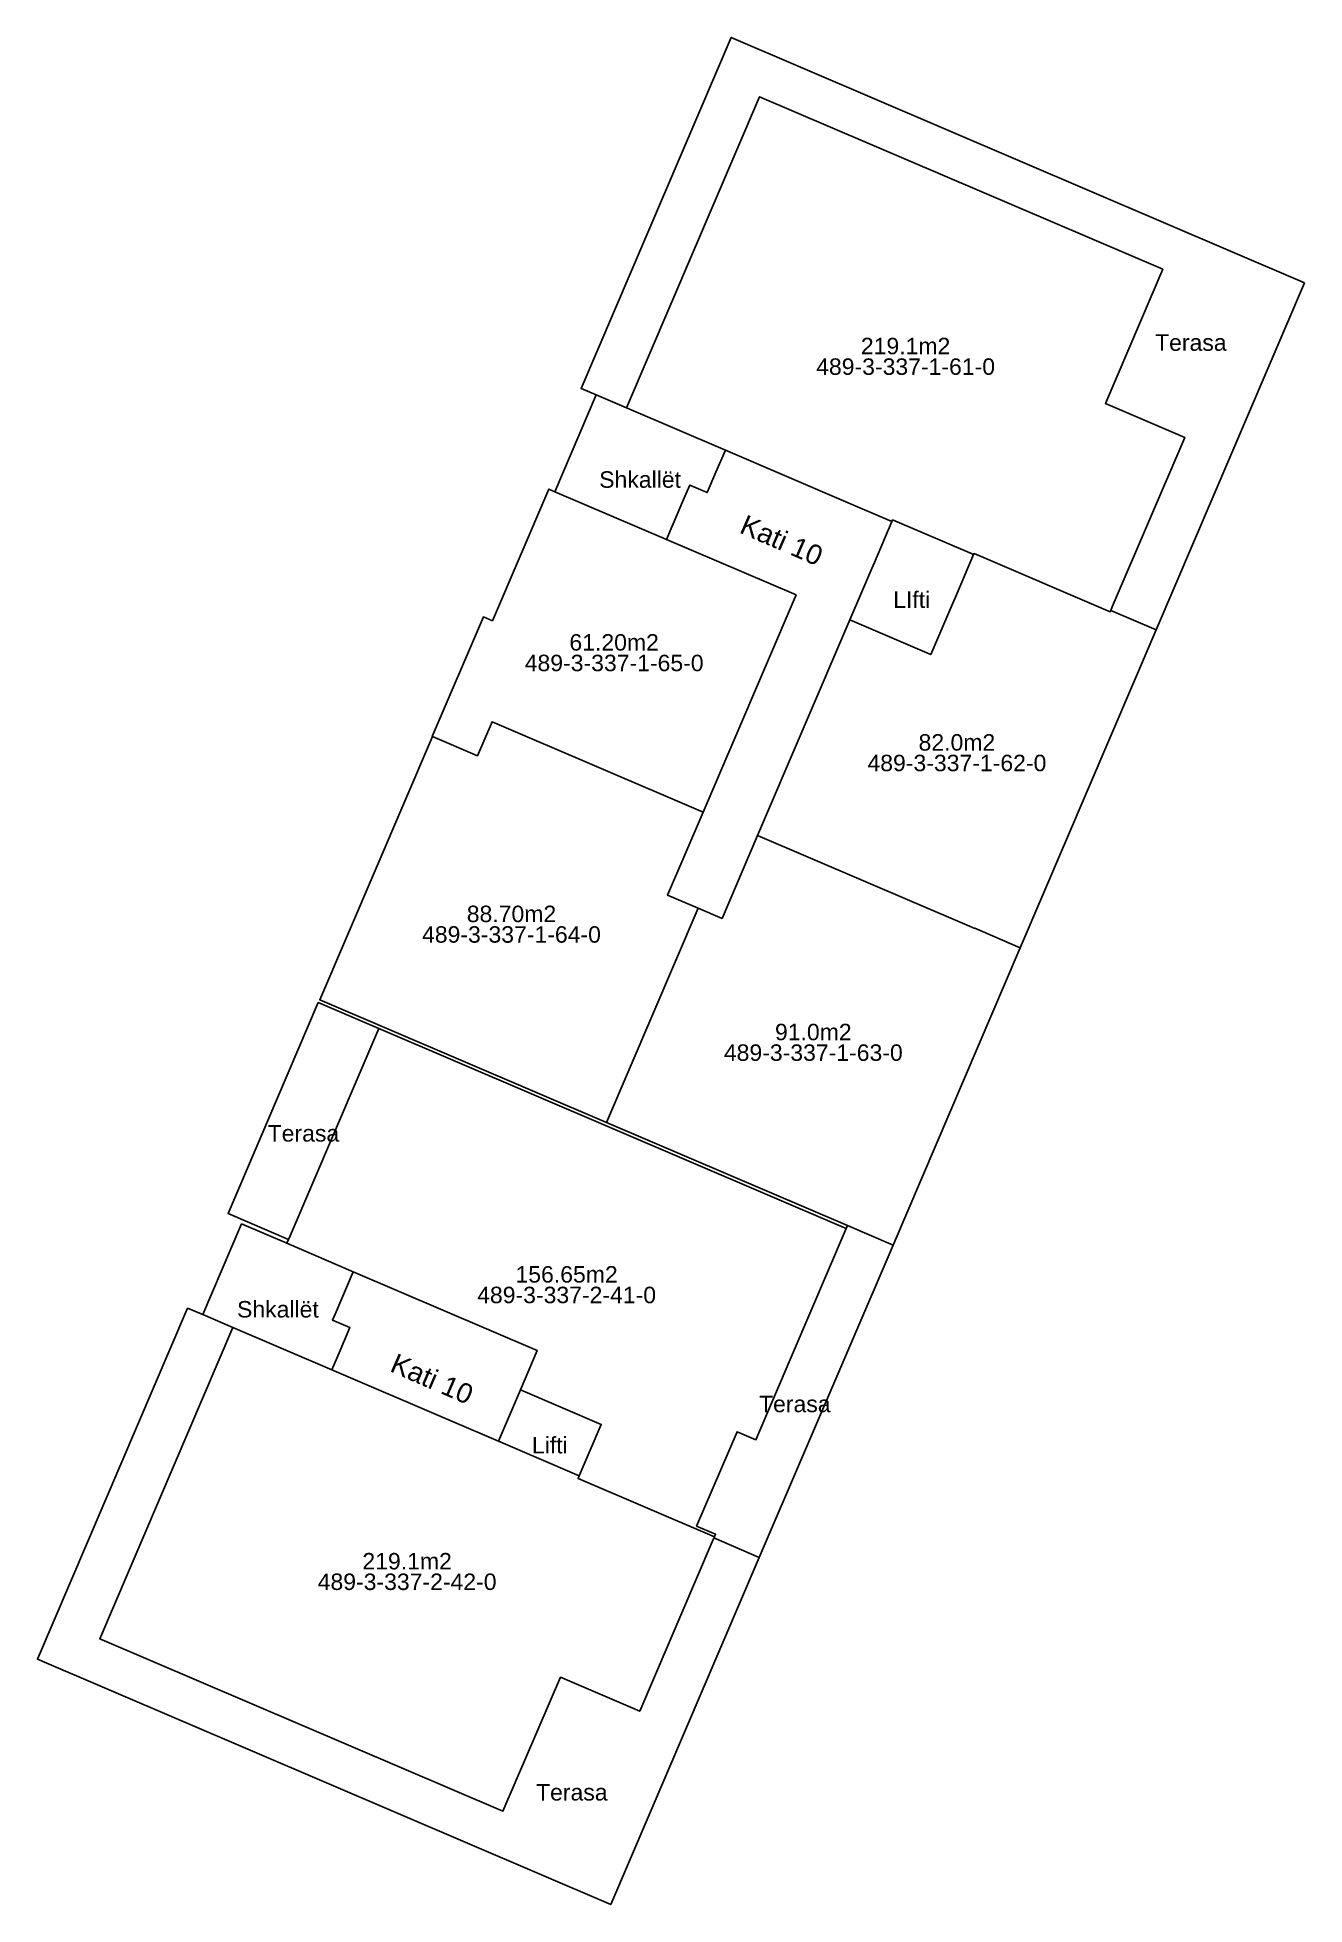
# Model space of a CAD drawing. Header units: metres. Extents: x 7511854.9 to 7511893.4, y 4693098.3 to 4693155.1.
import ezdxf
from ezdxf.enums import TextEntityAlignment as Align

# ---------------------------------------------------------------- set-up
doc = ezdxf.new("R2010")
doc.units = ezdxf.units.M
doc.layers.add('Etazha', color=7, linetype='Continuous', lineweight=0)
for name, color, linetype in [('Kati_10_Unioni_337_Feriza', 7, 'Continuous'), ('nr njesise', 7, 'Continuous'), ('siperfaaqet e njesive', 7, 'Continuous')]:
    doc.layers.add(name, color=color, linetype=linetype)
doc.styles.get("Standard").update_dxf_attribs({"font": 'arial.ttf'})

msp = doc.modelspace()

# ---------------------------------------------------------------- linework, layer by layer
at = {"layer": 'Kati_10_Unioni_337_Feriza'}
for points in [[(7511893.3739, 4693147.6176), (7511888.8615, 4693137.0738), (7511887.4801, 4693137.6583), (7511887.5293, 4693137.7732), (7511889.7327, 4693142.9219), (7511887.3194, 4693143.9547), (7511889.0622, 4693148.0271), (7511876.8119, 4693153.2697), (7511872.7635, 4693143.8203), (7511871.8479, 4693144.2122), (7511871.3882, 4693144.409), (7511875.9522, 4693155.0734), (7511893.3739, 4693147.6176)], [(7511889.7327, 4693142.9219), (7511887.5293, 4693137.7732), (7511887.4801, 4693137.6583), (7511887.4643, 4693137.6215), (7511883.3273, 4693139.392), (7511883.3135, 4693139.3598), (7511883.2675, 4693139.3795), (7511880.8542, 4693140.4123), (7511880.8345, 4693140.3663), (7511879.3636, 4693140.9958), (7511875.7735, 4693142.5322), (7511872.7673, 4693143.8187), (7511872.7635, 4693143.8203), (7511876.8119, 4693153.2697), (7511889.0622, 4693148.0271), (7511887.3194, 4693143.9547), (7511889.7327, 4693142.9219)], [(7511872.7635, 4693143.8203), (7511872.7673, 4693143.8187), (7511875.7735, 4693142.5322), (7511875.4863, 4693141.8611), (7511875.2227, 4693141.2451), (7511874.6895, 4693141.4733), (7511874.5321, 4693141.1056), (7511873.9813, 4693139.8185), (7511870.5889, 4693141.2703), (7511871.8479, 4693144.2122), (7511872.7635, 4693143.8203)], [(7511879.3636, 4693140.9958), (7511880.8345, 4693140.3663), (7511880.3016, 4693139.121), (7511880.2229, 4693138.9371), (7511879.5541, 4693137.3742), (7511876.753, 4693130.829), (7511875.6729, 4693128.3052), (7511874.942, 4693128.618), (7511874.0181, 4693129.0134), (7511875.0981, 4693131.5371), (7511877.9207, 4693138.1326), (7511873.9813, 4693139.8185), (7511874.5321, 4693141.1056), (7511874.6895, 4693141.4733), (7511875.2227, 4693141.2451), (7511875.4863, 4693141.8611), (7511875.7735, 4693142.5322), (7511879.3636, 4693140.9958)], [(7511870.5889, 4693141.2703), (7511873.9813, 4693139.8185), (7511877.9207, 4693138.1326), (7511875.0981, 4693131.5371), (7511868.6855, 4693134.2811), (7511868.243, 4693133.247), (7511866.87, 4693133.8346), (7511866.864, 4693133.8372), (7511868.4181, 4693137.4686), (7511868.6939, 4693137.3506), (7511870.405, 4693141.349), (7511870.5889, 4693141.2703)], [(7511882.6822, 4693137.8846), (7511882.0133, 4693136.3218), (7511881.9673, 4693136.3414), (7511879.5541, 4693137.3742), (7511880.2229, 4693138.9371), (7511880.3016, 4693139.121), (7511880.8345, 4693140.3663), (7511880.8542, 4693140.4123), (7511883.2675, 4693139.3795), (7511883.3135, 4693139.3598), (7511882.7609, 4693138.0685), (7511882.6822, 4693137.8846)], [(7511887.4643, 4693137.6215), (7511887.4801, 4693137.6583), (7511888.8615, 4693137.0738), (7511884.7316, 4693127.4172), (7511883.3514, 4693128.0076), (7511883.3492, 4693128.0059), (7511883.1194, 4693128.1042), (7511876.753, 4693130.829), (7511879.5541, 4693137.3742), (7511881.9673, 4693136.3414), (7511882.0133, 4693136.3218), (7511882.6822, 4693137.8846), (7511882.7609, 4693138.0685), (7511883.3135, 4693139.3598), (7511883.3273, 4693139.392), (7511887.4643, 4693137.6215)], [(7511875.0981, 4693131.5371), (7511874.0181, 4693129.0134), (7511874.942, 4693128.618), (7511872.1564, 4693122.109), (7511863.4471, 4693125.8362), (7511866.87, 4693133.8346), (7511868.243, 4693133.247), (7511868.6855, 4693134.2811), (7511875.0981, 4693131.5371)], [(7511883.1194, 4693128.1042), (7511883.3492, 4693128.0059), (7511883.3514, 4693128.0076), (7511884.7316, 4693127.4172), (7511880.8658, 4693118.3818), (7511879.4836, 4693118.9733), (7511872.1564, 4693122.109), (7511874.942, 4693128.618), (7511875.6729, 4693128.3052), (7511876.753, 4693130.829), (7511883.1194, 4693128.1042)], [(7511865.2425, 4693124.965), (7511862.5474, 4693118.6674), (7511862.4982, 4693118.5525), (7511860.6595, 4693119.3394), (7511863.4038, 4693125.7519), (7511865.2425, 4693124.965)], [(7511879.4464, 4693118.8863), (7511876.7002, 4693112.4692), (7511876.1256, 4693112.7151), (7511874.898, 4693109.8468), (7511875.4722, 4693109.5999), (7511875.4392, 4693109.5227), (7511871.3021, 4693111.2932), (7511871.2975, 4693111.2952), (7511871.3113, 4693111.3274), (7511871.331, 4693111.3733), (7511871.9998, 4693112.9362), (7511869.5452, 4693113.9867), (7511870.0562, 4693115.1808), (7511868.5854, 4693115.8107), (7511864.4623, 4693117.5758), (7511862.449, 4693118.4376), (7511862.4982, 4693118.5525), (7511862.5474, 4693118.6674), (7511865.2425, 4693124.965), (7511879.4464, 4693118.8863)], [(7511862.449, 4693118.4376), (7511864.4623, 4693117.5758), (7511863.9116, 4693116.2889), (7511863.8329, 4693116.105), (7511864.3661, 4693115.8768), (7511864.0396, 4693115.1138), (7511863.8153, 4693114.5897), (7511860.809, 4693115.8763), (7511860.8053, 4693115.8779), (7511859.8897, 4693116.2697), (7511861.07, 4693119.0278), (7511862.449, 4693118.4376)], [(7511880.8658, 4693118.3818), (7511876.8, 4693108.89), (7511875.4235, 4693109.4859), (7511875.4392, 4693109.5227), (7511875.4722, 4693109.5999), (7511874.898, 4693109.8468), (7511876.1256, 4693112.7151), (7511876.7002, 4693112.4692), (7511879.4464, 4693118.8863), (7511879.4836, 4693118.9733), (7511880.8658, 4693118.3818)], [(7511868.5854, 4693115.8107), (7511870.0562, 4693115.1808), (7511869.5452, 4693113.9867), (7511868.8763, 4693112.4238), (7511867.4054, 4693113.0533), (7511863.8153, 4693114.5897), (7511864.0396, 4693115.1138), (7511864.3661, 4693115.8768), (7511863.8329, 4693116.105), (7511863.9116, 4693116.2889), (7511864.4623, 4693117.5758), (7511868.5854, 4693115.8107)], [(7511856.7644, 4693106.4254), (7511869.0147, 4693101.1827), (7511870.7575, 4693105.2551), (7511873.1708, 4693104.2223), (7511875.3743, 4693109.371), (7511875.4211, 4693109.4802), (7511875.4235, 4693109.4859), (7511876.8, 4693108.89), (7511872.2877, 4693098.3462), (7511854.8661, 4693105.802), (7511859.43, 4693116.4664), (7511859.8897, 4693116.2697), (7511860.8053, 4693115.8779), (7511856.7644, 4693106.4254)], [(7511875.3743, 4693109.371), (7511873.1708, 4693104.2223), (7511870.7575, 4693105.2551), (7511869.0147, 4693101.1827), (7511856.7644, 4693106.4254), (7511860.8053, 4693115.8779), (7511860.809, 4693115.8763), (7511863.8153, 4693114.5897), (7511867.4054, 4693113.0533), (7511868.8763, 4693112.4238), (7511871.331, 4693111.3733), (7511871.3113, 4693111.3274), (7511871.2975, 4693111.2952), (7511871.3021, 4693111.2932), (7511875.4392, 4693109.5227), (7511875.4235, 4693109.4859), (7511875.4211, 4693109.4802), (7511875.3743, 4693109.371)], [(7511871.9998, 4693112.9362), (7511871.331, 4693111.3733), (7511868.8763, 4693112.4238), (7511869.5452, 4693113.9867), (7511871.9998, 4693112.9362)]]:
    msp.add_lwpolyline(points, close=True, dxfattribs=at)

# ---------------------------------------------------------------- texts
at = {"layer": 'Etazha', "char_height": 0.6, "attachment_point": 1, "rotation": 336.581598}
for insert in [(7511876.40434, 4693140.58888), (7511865.78148, 4693115.1117)]:
    msp.add_mtext_dynamic_manual_height_columns('Kati 10', width=5.1908266, gutter_width=1, heights=[0], dxfattribs=dict(at, insert=insert))
at = {"layer": 'nr njesise'}
for s, p in [('Terasa', (7511889.91545, 4693145.55106)), ('489-3-337-1-61-0', (7511881.2481, 4693144.8206)), ('Shkallët', (7511873.1812, 4693141.39035)), ('LIfti', (7511881.4338, 4693137.74205)), ('489-3-337-1-65-0', (7511872.39235, 4693135.81805)), ('489-3-337-1-62-0', (7511882.80725, 4693132.7796)), ('489-3-337-1-64-0', (7511869.2726, 4693127.57005)), ('489-3-337-1-63-0', (7511878.444, 4693123.9804)), ('Terasa', (7511862.951, 4693121.5272)), ('Shkallët', (7511862.176, 4693116.18375)), ('489-3-337-2-41-0', (7511870.9477, 4693116.61885)), ('Terasa', (7511877.8819, 4693113.30665)), ('Lifti', (7511870.43805, 4693112.055)), ('489-3-337-2-42-0', (7511866.1018, 4693107.9053)), ('Terasa', (7511871.10613, 4693101.50957))]:
    msp.add_text(s, height=0.5, dxfattribs=at).set_placement(p, align=Align.CENTER)
at = {"layer": 'siperfaaqet e njesive'}
for s, p in [('219.1m2', (7511881.2481, 4693145.4456)), ('61.20m2', (7511872.39235, 4693136.44305)), ('82.0m2', (7511882.80725, 4693133.4046)), ('88.70m2', (7511869.2726, 4693128.19505)), ('91.0m2', (7511878.444, 4693124.6054)), ('156.65m2', (7511870.9477, 4693117.24385)), ('219.1m2', (7511866.1018, 4693108.5303))]:
    msp.add_text(s, height=0.5, dxfattribs=at).set_placement(p, align=Align.CENTER)

doc.saveas('drawing.dxf')
